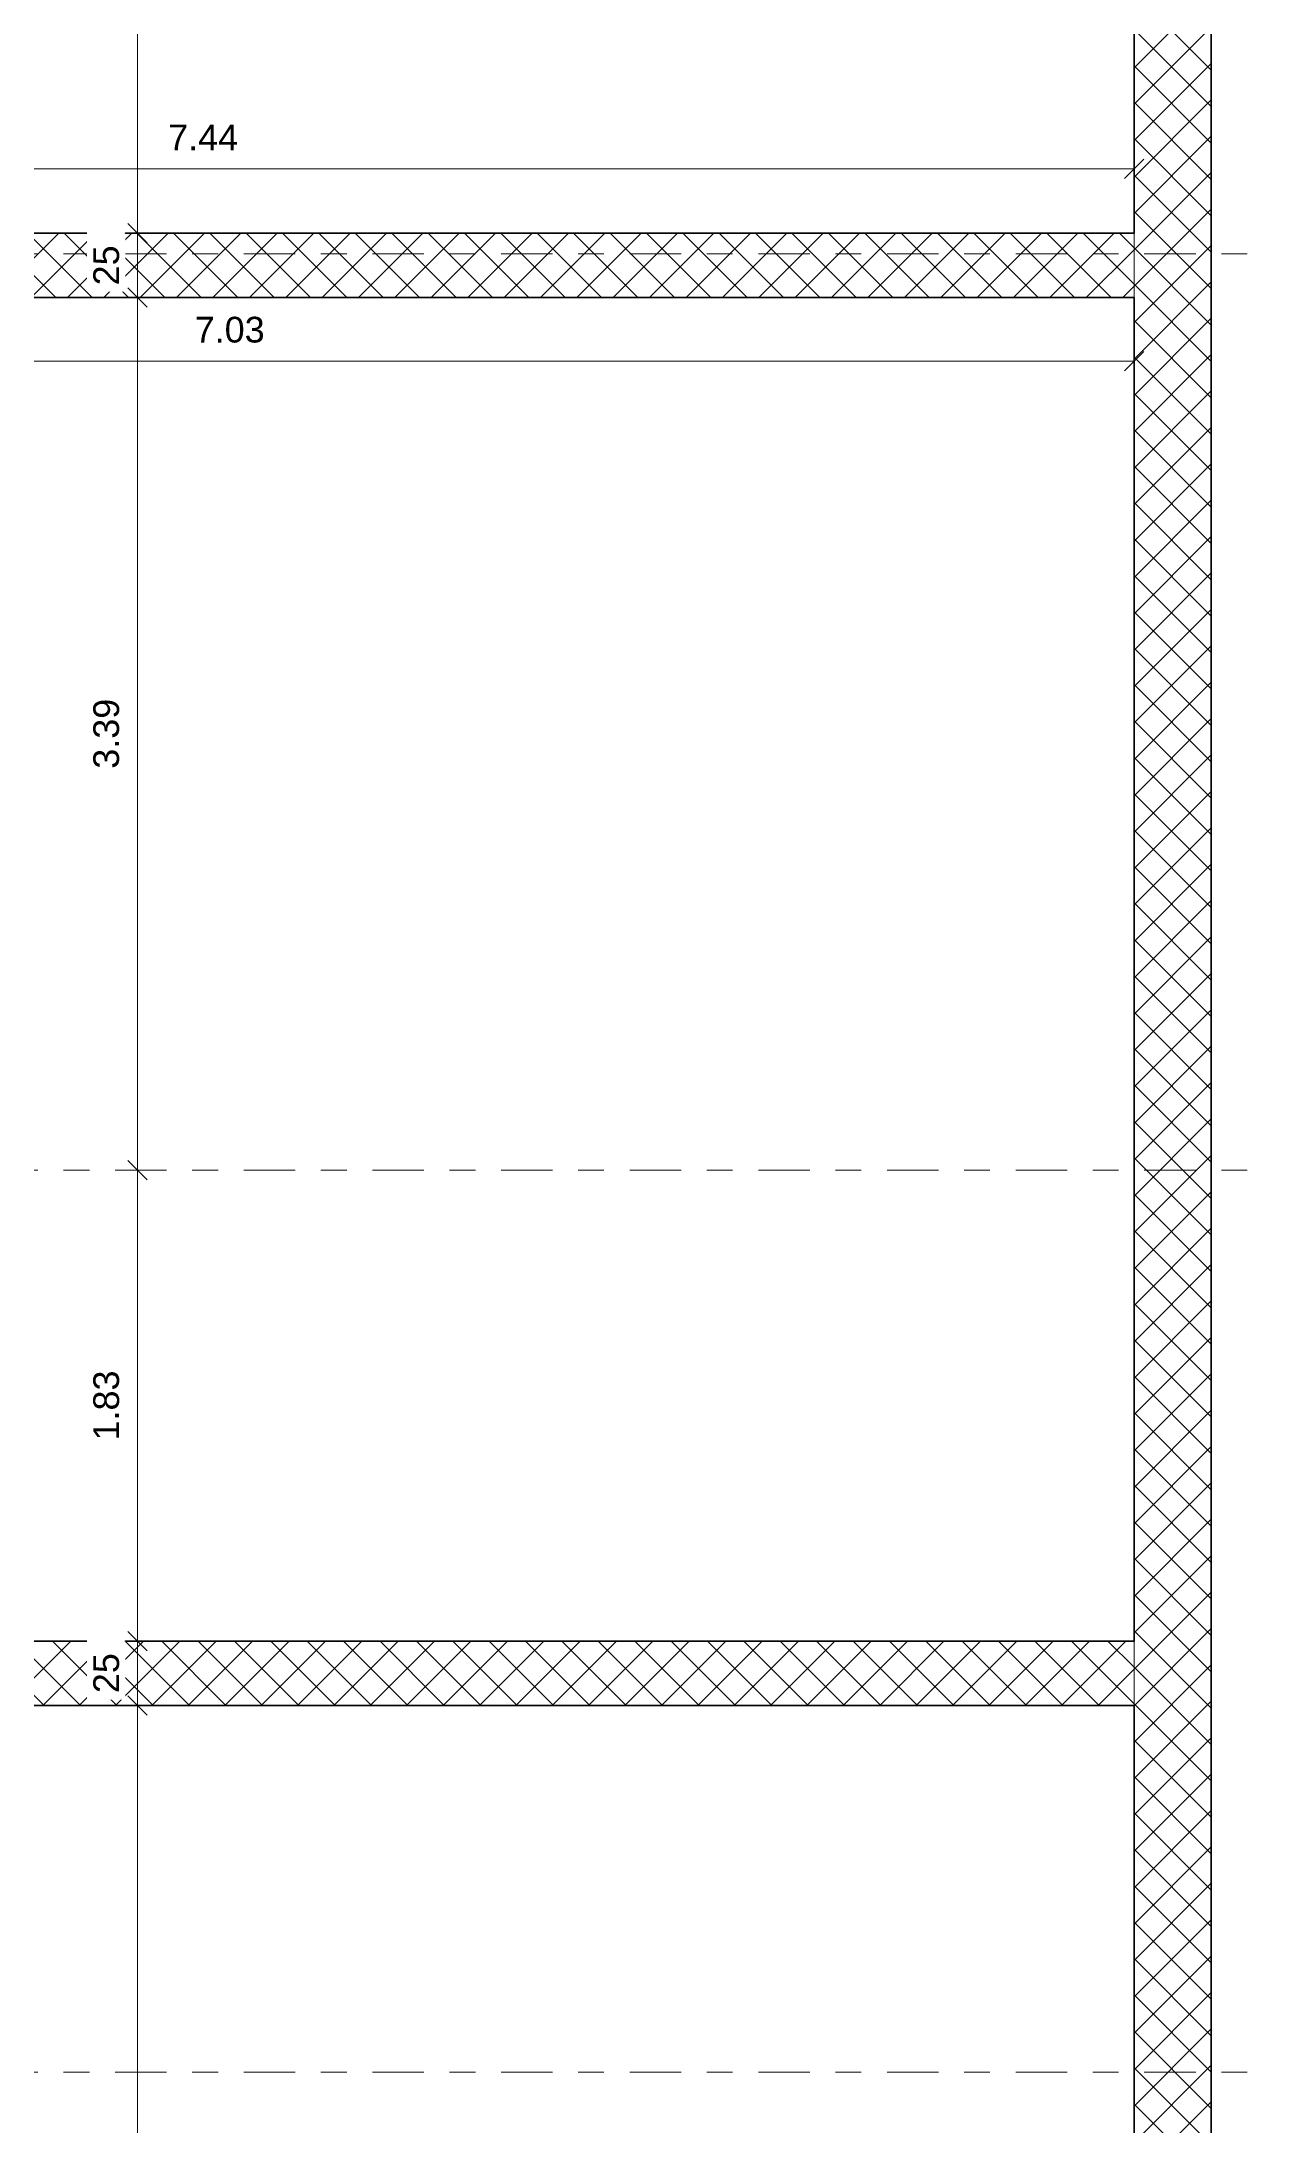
# Model space of a CAD drawing. Header units: metres. Extents: x -86 to 44, y -23 to 39.
# Drawn here: x 21.21 to 25.9, y 16.18 to 24.28 of the extents above; entities that cross this region are included whole.
import ezdxf

# ---------------------------------------------------------------- set-up
doc = ezdxf.new("R2010")
doc.units = ezdxf.units.M
doc.linetypes.add('_Rasterlinie_', pattern=[0.375, 0.2, -0.05, 0.075, -0.05])
for name, color, linetype, lineweight in [('A-____-____-DIMS', 7, 'Continuous', 5), ('A-____-____-DIMS-50', 7, 'Continuous', 5), ('A-WALL-____-MCUT', 7, 'Continuous', 35), ('A-WALL-____-PATT', 7, 'Continuous', 35), ('S-GRID-____-OTLN', 7, 'Continuous', 5)]:
    doc.layers.add(name, color=color, linetype=linetype, lineweight=lineweight)
doc.styles.add('Arial_1', font='arial.ttf', dxfattribs={"height": 0.1})
doc.dimstyles.new('Arial_2_00mm_fein_3', dxfattribs={"dimscale": 0.3048, "dimtxt": 0.102026, "dimasz": 0.246063, "dimexe": 0.164042, "dimexo": 0.0625, "dimgap": 0.123031, "dimtad": 1, "dimrnd": 0.005, "dimzin": 0, "dimdsep": 46, "dimtxsty": 'Arial_1', "dimblk1": 'OBLIQUE', "dimblk2": 'OBLIQUE', "dimsah": 1, "dimcen": 0.09, "dimazin": 0, "dimtfac": 1, "dimtdec": 4, "dimtix": 1, "dimtmove": 2, "dimatfit": 3, "dimfxl": 0.164042, "dimfxlon": 1, "dimtvp": 1, "dimtfill": 1, "dimtolj": 1, "dimtzin": 0, "dimarcsym": 2})
doc.dimstyles.new('SUB_Rohbau_fein', dxfattribs={"dimscale": 0.3048, "dimtxt": 0.102026, "dimasz": 0.246063, "dimexe": 0.164042, "dimexo": 0.0625, "dimgap": 0.123031, "dimtad": 1, "dimdec": 1, "dimlfac": 100, "dimrnd": 0.5, "dimdsep": 46, "dimtxsty": 'Arial_1', "dimblk1": 'OBLIQUE', "dimblk2": 'OBLIQUE', "dimsah": 1, "dimcen": 0.09, "dimazin": 0, "dimtfac": 1, "dimtdec": 4, "dimtix": 1, "dimtmove": 0, "dimatfit": 3, "dimfxl": 0.164042, "dimfxlon": 1, "dimtvp": 1, "dimtfill": 1, "dimtolj": 1, "dimtzin": 0, "dimarcsym": 2})
doc.dimstyles.new('SUB_Rohbau_fein_1', dxfattribs={"dimscale": 0.3048, "dimtxt": 0.102026, "dimasz": 0.246063, "dimexe": 0.164042, "dimexo": 0.0625, "dimgap": 0.123031, "dimtad": 1, "dimrnd": 0.005, "dimzin": 0, "dimdsep": 46, "dimtxsty": 'Arial_1', "dimblk1": 'OBLIQUE', "dimblk2": 'OBLIQUE', "dimsah": 1, "dimcen": 0.09, "dimazin": 0, "dimtfac": 1, "dimtdec": 4, "dimtix": 1, "dimtmove": 0, "dimatfit": 3, "dimfxl": 0.164042, "dimfxlon": 1, "dimtvp": 1, "dimtfill": 1, "dimtolj": 1, "dimtzin": 0, "dimarcsym": 2})
pattern_1 = [(45, (0, 0), (-0.07071068, 0.07071068), []), (135, (0, 0), (-0.07071068, -0.07071068), [])]

# ---------------------------------------------------------------- blocks, each defined once
blk = doc.blocks.new('DIMBLOCK62--01_UG_OK_FFB_AF')
at = {"layer": 'A-____-____-DIMS-50'}
for p, q in [((21.5792, 17.8166), (21.5292, 17.8166)), ((21.5792, 17.8166), (21.5417, 17.8541)), ((21.5792, 11.2166), (21.5792, 17.8166)), ((21.5792, 17.8166), (21.6167, 17.7791)), ((21.5792, 17.8166), (21.6292, 17.8166)), ((21.5792, 11.2166), (21.5417, 11.2541)), ((21.5792, 11.2166), (21.5292, 11.2166)), ((21.5792, 11.2166), (21.6167, 11.1791)), ((21.5792, 11.2166), (21.6292, 11.2166))]:
    blk.add_line(p, q, dxfattribs=at)
at = {"layer": 'A-____-____-DIMS-50', "color": 0, "insert": (21.4072, 14.3809), "char_height": 0.1, "width": 0.325653, "attachment_point": 1, "rotation": 90, "line_spacing_factor": 0.941778, "style": 'Arial_1', "bg_fill": 3, "box_fill_scale": 1.25, "bg_fill_color": 256, "bg_fill_true_color": 13158600, "bg_fill_transparency": 0}
blk.add_mtext('6.60', dxfattribs=at)
blk = doc.blocks.new('_Oblique')
at = {"color": 0, "linetype": 'ByBlock', "lineweight": -2}
blk.add_line((-0.5, -0.5), (0.5, 0.5), dxfattribs=at)
blk = doc.blocks.new('DIMBLOCK63--01_UG_OK_FFB_AF')
at = {"layer": 'A-____-____-DIMS-50'}
for p, q in [((21.5792, 18.0666), (21.5292, 18.0666)), ((21.5792, 18.0666), (21.5417, 18.1041)), ((21.5792, 17.8166), (21.5792, 18.0666)), ((21.5792, 18.0666), (21.6167, 18.0291)), ((21.5792, 18.0666), (21.6292, 18.0666)), ((21.5792, 17.8166), (21.5292, 17.8166)), ((21.5792, 17.8166), (21.5417, 17.8541)), ((21.5792, 17.8166), (21.6167, 17.7791)), ((21.5792, 17.8166), (21.6292, 17.8166))]:
    blk.add_line(p, q, dxfattribs=at)
at = {"layer": 'A-____-____-DIMS-50', "color": 0, "insert": (21.4072, 17.864), "char_height": 0.1, "width": 0.186088, "attachment_point": 1, "rotation": 90, "line_spacing_factor": 0.941778, "style": 'Arial_1', "bg_fill": 3, "box_fill_scale": 1.25, "bg_fill_color": 256, "bg_fill_true_color": 13158600, "bg_fill_transparency": 0}
blk.add_mtext('25', dxfattribs=at)
blk = doc.blocks.new('DIMBLOCK64--01_UG_OK_FFB_AF')
at = {"layer": 'A-____-____-DIMS-50'}
for p, q in [((21.5792, 19.8966), (21.5417, 19.9341)), ((21.5792, 19.8966), (21.5292, 19.8966)), ((21.5792, 18.0666), (21.5792, 19.8966)), ((21.5792, 19.8966), (21.6167, 19.8591)), ((21.5792, 19.8966), (21.6292, 19.8966)), ((21.5792, 18.0666), (21.5292, 18.0666)), ((21.5792, 18.0666), (21.5417, 18.1041)), ((21.5792, 18.0666), (21.6167, 18.0291)), ((21.5792, 18.0666), (21.6292, 18.0666))]:
    blk.add_line(p, q, dxfattribs=at)
at = {"layer": 'A-____-____-DIMS-50', "color": 0, "insert": (21.4072, 18.8459), "char_height": 0.1, "width": 0.325653, "attachment_point": 1, "rotation": 90, "line_spacing_factor": 0.941778, "style": 'Arial_1', "bg_fill": 3, "box_fill_scale": 1.25, "bg_fill_color": 256, "bg_fill_true_color": 13158600, "bg_fill_transparency": 0}
blk.add_mtext('1.83', dxfattribs=at)
blk = doc.blocks.new('DIMBLOCK65--01_UG_OK_FFB_AF')
at = {"layer": 'A-____-____-DIMS-50'}
for p, q in [((21.5792, 23.2866), (21.5417, 23.3241)), ((21.5792, 23.2866), (21.5292, 23.2866)), ((21.5792, 19.8966), (21.5792, 23.2866)), ((21.5792, 23.2866), (21.6167, 23.2491)), ((21.5792, 23.2866), (21.6292, 23.2866)), ((21.5792, 19.8966), (21.5417, 19.9341)), ((21.5792, 19.8966), (21.5292, 19.8966)), ((21.5792, 19.8966), (21.6167, 19.8591)), ((21.5792, 19.8966), (21.6292, 19.8966))]:
    blk.add_line(p, q, dxfattribs=at)
at = {"layer": 'A-____-____-DIMS-50', "color": 0, "insert": (21.4072, 21.4559), "char_height": 0.1, "width": 0.325653, "attachment_point": 1, "rotation": 90, "line_spacing_factor": 0.941778, "style": 'Arial_1', "bg_fill": 3, "box_fill_scale": 1.25, "bg_fill_color": 256, "bg_fill_true_color": 13158600, "bg_fill_transparency": 0}
blk.add_mtext('3.39', dxfattribs=at)
blk = doc.blocks.new('DIMBLOCK66--01_UG_OK_FFB_AF')
at = {"layer": 'A-____-____-DIMS-50'}
for p, q in [((21.5792, 23.5366), (21.5417, 23.5741)), ((21.5792, 23.5366), (21.5292, 23.5366)), ((21.5792, 23.2866), (21.5792, 23.5366)), ((21.5792, 23.5366), (21.6167, 23.4991)), ((21.5792, 23.5366), (21.6292, 23.5366)), ((21.5792, 23.2866), (21.5417, 23.3241)), ((21.5792, 23.2866), (21.5292, 23.2866)), ((21.5792, 23.2866), (21.6167, 23.2491)), ((21.5792, 23.2866), (21.6292, 23.2866))]:
    blk.add_line(p, q, dxfattribs=at)
at = {"layer": 'A-____-____-DIMS-50', "color": 0, "insert": (21.4072, 23.334), "char_height": 0.1, "width": 0.186088, "attachment_point": 1, "rotation": 90, "line_spacing_factor": 0.941778, "style": 'Arial_1', "bg_fill": 3, "box_fill_scale": 1.25, "bg_fill_color": 256, "bg_fill_true_color": 13158600, "bg_fill_transparency": 0}
blk.add_mtext('25', dxfattribs=at)
blk = doc.blocks.new('DIMBLOCK67--01_UG_OK_FFB_AF')
at = {"layer": 'A-____-____-DIMS-50'}
for p, q in [((21.5792, 31.1016), (21.5292, 31.1016)), ((21.5792, 31.1016), (21.5417, 31.1391)), ((21.5792, 23.5366), (21.5792, 31.1016)), ((21.5792, 31.1016), (21.6167, 31.0641)), ((21.5792, 31.1016), (21.6292, 31.1016)), ((21.5792, 23.5366), (21.5417, 23.5741)), ((21.5792, 23.5366), (21.5292, 23.5366)), ((21.5792, 23.5366), (21.6167, 23.4991)), ((21.5792, 23.5366), (21.6292, 23.5366))]:
    blk.add_line(p, q, dxfattribs=at)
at = {"layer": 'A-____-____-DIMS-50', "color": 0, "insert": (21.4072, 27.1574), "char_height": 0.1, "width": 0.388091, "attachment_point": 1, "rotation": 90, "line_spacing_factor": 0.941778, "style": 'Arial_1', "bg_fill": 3, "box_fill_scale": 1.25, "bg_fill_color": 256, "bg_fill_true_color": 13158600, "bg_fill_transparency": 0}
blk.add_mtext('7.56\\A2\\H0.5x;\\S5^  ;\\H2x;', dxfattribs=at)
blk = doc.blocks.new('DIMBLOCK360--01_UG_OK_FFB_AF')
at = {"layer": 'A-____-____-DIMS-50'}
for p, q in [((18.012, 23.7866), (18.012, 23.8366)), ((18.012, 23.7866), (18.0495, 23.8241)), ((25.452, 23.7866), (25.452, 23.8366)), ((25.452, 23.7866), (25.4895, 23.8241)), ((18.012, 23.7866), (17.9745, 23.7491)), ((18.012, 23.7866), (25.452, 23.7866)), ((18.012, 23.7866), (18.012, 23.7366)), ((25.452, 23.7866), (25.4145, 23.7491)), ((25.452, 23.7866), (25.452, 23.7366))]:
    blk.add_line(p, q, dxfattribs=at)
at = {"layer": 'A-____-____-DIMS-50', "color": 0, "insert": (21.6982, 23.9586), "char_height": 0.1, "width": 0.325653, "attachment_point": 1, "line_spacing_factor": 0.941778, "style": 'Arial_1', "bg_fill": 3, "box_fill_scale": 1.25, "bg_fill_color": 256, "bg_fill_true_color": 13158600, "bg_fill_transparency": 0}
blk.add_mtext('7.44', dxfattribs=at)
blk = doc.blocks.new('DIMBLOCK385--01_UG_OK_FFB_AF')
at = {"layer": 'A-____-____-DIMS-50'}
for p, q in [((18.422, 23.0399), (18.422, 23.0899)), ((18.422, 23.0399), (18.4595, 23.0774)), ((25.452, 23.0399), (25.452, 23.0899)), ((25.452, 23.0399), (25.4895, 23.0774)), ((18.422, 23.0399), (18.3845, 23.0024)), ((18.422, 23.0399), (25.452, 23.0399)), ((18.422, 23.0399), (18.422, 22.9899)), ((25.452, 23.0399), (25.4145, 23.0024)), ((25.452, 23.0399), (25.452, 22.9899))]:
    blk.add_line(p, q, dxfattribs=at)
at = {"layer": 'A-____-____-DIMS-50', "color": 0, "insert": (21.8013, 23.2119), "char_height": 0.1, "width": 0.325653, "attachment_point": 1, "line_spacing_factor": 0.941778, "style": 'Arial_1', "bg_fill": 3, "box_fill_scale": 1.25, "bg_fill_color": 256, "bg_fill_true_color": 13158600, "bg_fill_transparency": 0}
blk.add_mtext('7.03', dxfattribs=at)

msp = doc.modelspace()

# ---------------------------------------------------------------- hatches: boundary and pattern name
at = {"layer": 'A-WALL-____-PATT', "lineweight": 9}
h = msp.add_hatch(dxfattribs=at)
h.set_pattern_fill('FP_1', color=256, style=0, pattern_type=2)
h.set_pattern_definition(pattern_1)
h.paths.add_polyline_path([(25.752, 1.2166), (25.752, 31.1016), (25.452, 31.1016), (25.452, 1.2166)])
h = msp.add_hatch(dxfattribs=at)
h.set_pattern_fill('FP_1', color=256, style=0, pattern_type=2)
h.set_pattern_definition(pattern_1)
h.paths.add_polyline_path([(18.422, 23.2866), (25.452, 23.2866), (25.452, 23.5366), (18.422, 23.5366)])
h = msp.add_hatch(dxfattribs=at)
h.set_pattern_fill('FP_1', color=256, style=0, pattern_type=2)
h.set_pattern_definition(pattern_1)
h.paths.add_polyline_path([(25.452, 17.8166), (25.452, 18.0666), (18.422, 18.0666), (18.422, 17.8166), (25.4462, 17.8166)])

# ---------------------------------------------------------------- linework, layer by layer
at = {"layer": 'A-WALL-____-MCUT'}
for p, q in [((25.752, -2.3534), (25.752, 31.4016)), ((25.452, 31.1016), (25.452, 23.5366)), ((25.452, 23.5366), (18.012, 23.5366)), ((18.422, 23.2866), (25.452, 23.2866)), ((25.452, 23.2866), (25.452, 18.0666)), ((25.452, 18.0666), (18.422, 18.0666)), ((18.422, 17.8166), (25.452, 17.8166)), ((25.452, 17.8166), (25.452, 11.2166))]:
    msp.add_line(p, q, dxfattribs=at)
at = {"layer": 'A-WALL-____-MCUT', "lineweight": 9}
for p, q in [((25.452, 23.2866), (25.452, 23.5366)), ((25.452, 17.8166), (25.452, 18.0666))]:
    msp.add_line(p, q, dxfattribs=at)
at = {"layer": 'S-GRID-____-OTLN', "color": 8, "linetype": '_Rasterlinie_', "true_color": 0x808080}
for p, q in [((-33.508, 23.4566), (28.7515, 23.4566)), ((-33.508, 19.8966), (28.7515, 19.8966)), ((-33.508, 16.3916), (28.7515, 16.3916))]:
    msp.add_line(p, q, dxfattribs=at)

# ---------------------------------------------------------------- next in the draw order: dimensions: what is measured, and where the dimension line sits
at = {"layer": 'A-____-____-DIMS'}
dim = msp.add_linear_dim(base=(21.5792, 17.8166), p1=(21.5292, 11.2166), p2=(21.5292, 17.8166), angle=90, dimstyle='SUB_Rohbau_fein_1', override={"dimpost": '<>', "dimfxl": 6.6}, dxfattribs=at)
dim.commit()
dim.dimension.update_dxf_attribs({"geometry": 'DIMBLOCK62--01_UG_OK_FFB_AF', "text_midpoint": (21.4907, 14.5166)})

# ---------------------------------------------------------------- next in the draw order: dimensions: what is measured, and where the dimension line sits
dim = msp.add_linear_dim(base=(21.5792, 18.0666), p1=(21.5292, 17.8166), p2=(21.5292, 18.0666), angle=90, dimstyle='SUB_Rohbau_fein', override={"dimpost": '<>', "dimfxl": 0.25}, dxfattribs=at)
dim.commit()
dim.dimension.update_dxf_attribs({"geometry": 'DIMBLOCK63--01_UG_OK_FFB_AF', "text_midpoint": (21.4907, 17.9416)})

# ---------------------------------------------------------------- next in the draw order: dimensions: what is measured, and where the dimension line sits
dim = msp.add_linear_dim(base=(21.5792, 19.8966), p1=(21.5292, 18.0666), p2=(21.5292, 19.8966), angle=90, dimstyle='SUB_Rohbau_fein_1', override={"dimpost": '<>', "dimfxl": 1.830004}, dxfattribs=at)
dim.commit()
dim.dimension.update_dxf_attribs({"geometry": 'DIMBLOCK64--01_UG_OK_FFB_AF', "text_midpoint": (21.4906, 18.9816)})

# ---------------------------------------------------------------- next in the draw order: dimensions: what is measured, and where the dimension line sits
dim = msp.add_linear_dim(base=(21.5792, 23.2866), p1=(21.5292, 19.8966), p2=(21.5292, 23.2866), angle=90, dimstyle='SUB_Rohbau_fein_1', override={"dimpost": '<>', "dimfxl": 3.389996}, dxfattribs=at)
dim.commit()
dim.dimension.update_dxf_attribs({"geometry": 'DIMBLOCK65--01_UG_OK_FFB_AF', "text_midpoint": (21.4906, 21.5916)})

# ---------------------------------------------------------------- next in the draw order: dimensions: what is measured, and where the dimension line sits
dim = msp.add_linear_dim(base=(21.5792, 23.5366), p1=(21.5292, 23.2866), p2=(21.5292, 23.5366), angle=90, dimstyle='SUB_Rohbau_fein', override={"dimpost": '<>', "dimfxl": 0.25}, dxfattribs=at)
dim.commit()
dim.dimension.update_dxf_attribs({"geometry": 'DIMBLOCK66--01_UG_OK_FFB_AF', "text_midpoint": (21.4907, 23.4116)})

# ---------------------------------------------------------------- next in the draw order: dimensions: what is measured, and where the dimension line sits
dim = msp.add_linear_dim(base=(21.5792, 31.1016), p1=(21.5292, 23.5366), p2=(21.5292, 31.1016), angle=90, text='\\A1;7.56\\Q;{\\A1;{\\H0.5x;\\S5^ ;}}', dimstyle='SUB_Rohbau_fein_1', override={"dimpost": '<>', "dimfxl": 7.565001}, dxfattribs=at)
dim.commit()
dim.dimension.update_dxf_attribs({"geometry": 'DIMBLOCK67--01_UG_OK_FFB_AF', "text_midpoint": (21.4907, 27.3191)})
dim = msp.add_linear_dim(base=(25.452, 23.0399), p1=(18.422, 23.0899), p2=(25.452, 23.0899), dimstyle='SUB_Rohbau_fein_1', override={"dimpost": '<>', "dimfxl": 7.03}, dxfattribs=at)
dim.commit()
dim.dimension.update_dxf_attribs({"geometry": 'DIMBLOCK385--01_UG_OK_FFB_AF', "text_midpoint": (21.937, 23.1285)})

# ---------------------------------------------------------------- next in the draw order: dimensions: what is measured, and where the dimension line sits
dim = msp.add_linear_dim(base=(25.452, 23.7866), p1=(18.012, 23.7366), p2=(25.452, 23.8366), dimstyle='Arial_2_00mm_fein_3', override={"dimpost": '<>', "dimfxl": 7.440672}, dxfattribs=at)
dim.commit()
dim.dimension.update_dxf_attribs({"geometry": 'DIMBLOCK360--01_UG_OK_FFB_AF', "text_midpoint": (21.8611, 23.8919), "dimtype": 160})

doc.saveas('drawing.dxf')
